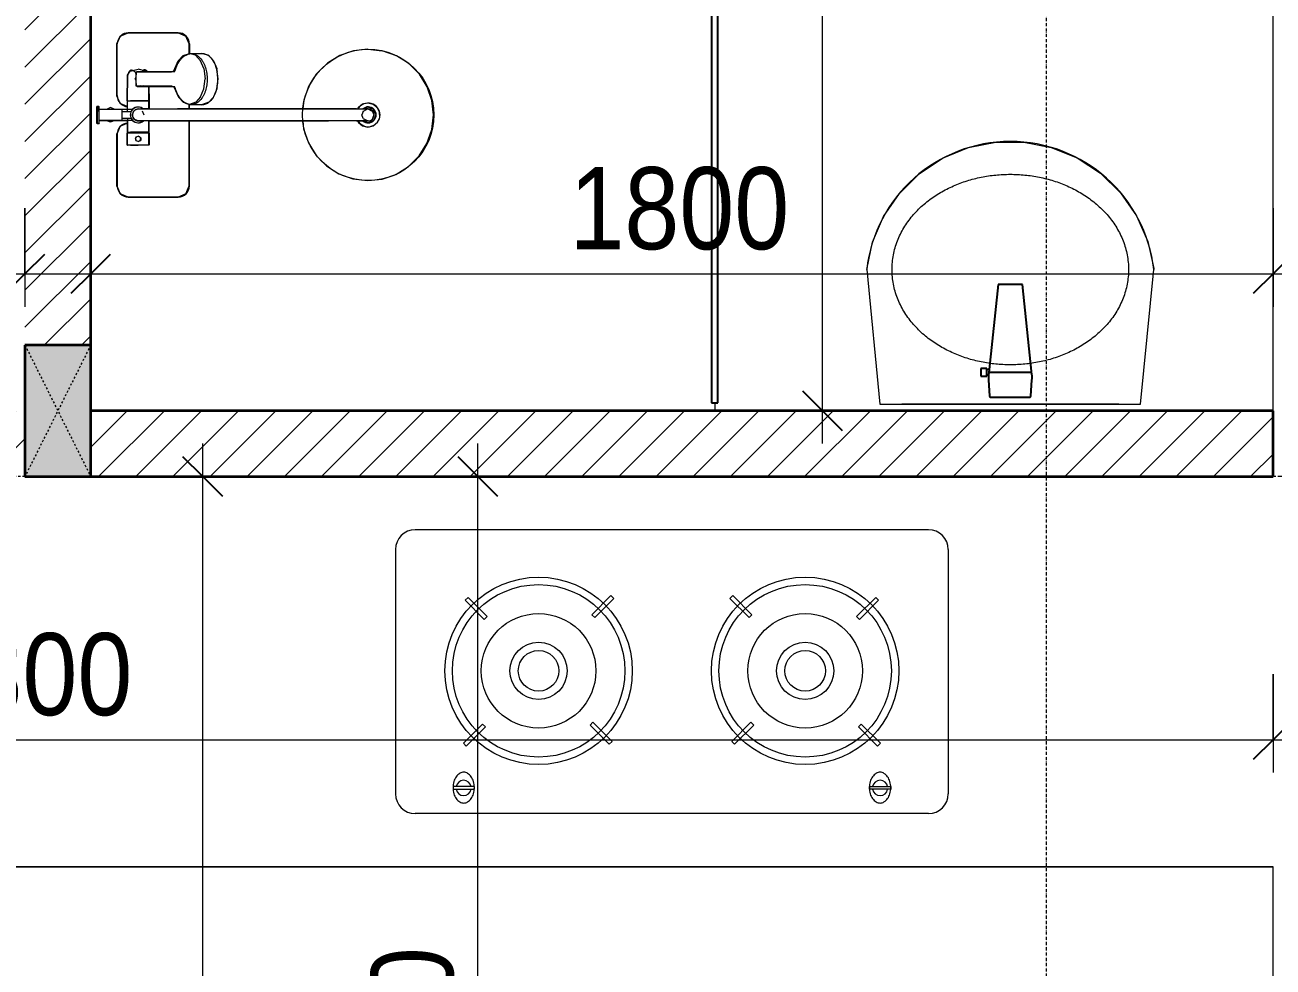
# Model space of a CAD drawing. Header units: millimetres. Extents: x 32270 to 221883, y 3811 to 78637.
# Drawn here: x 39953 to 41853, y 47690 to 49124 of the extents above; entities that cross this region are included whole.
import ezdxf

# ---------------------------------------------------------------- set-up
doc = ezdxf.new("R2010")
doc.units = ezdxf.units.MM
for name, pattern in [('Dash', [6, 3, -3]), ('Dash Dot 3_16_', [7.9375, 4.7625, -1.5875, 0, -1.5875]), ('Grid Line', [22.225, 12.7, -3.175, 3.175, -3.175])]:
    doc.linetypes.add(name, pattern=pattern)
for name, color, linetype, lineweight in [('0-1', 7, 'Continuous', 5), ('A-ANNO-DIMS', 211, 'Continuous', 9), ('A-ANNO-DIMS-50', 211, 'Continuous', 9), ('A-FLOR-2', 250, 'Continuous', 18), ('A-GLAZ-CURT-1', 253, 'Continuous', 18), ('A-GLAZ-CURT-2', 10, 'Continuous', 25), ('A-WALL-2', 7, 'Continuous', 35), ('A-WALL-PATT-1', 9, 'Continuous', 18), ('G-ANNO-SYMB-1', 111, 'Dash Dot 3_16_', 18), ('I-FURN', 30, 'Continuous', 18), ('I-FURN-1', 253, 'Continuous', 18), ('P-SANR-FIXT', 6, 'Continuous', 18), ('P-SANR-FIXT-1', 253, 'Continuous', 18), ('P-SANR-FIXT-2', 221, 'Continuous', 25), ('S-COLS', 52, 'Continuous', 18), ('S-COLS-5', 7, 'Continuous', 35), ('S-COLS-6', 253, 'Continuous', 18), ('S-COLS-HDLN-1', 250, 'Dash', 18), ('S-GRID-1', 1, 'Grid Line', 9)]:
    doc.layers.add(name, color=color, linetype=linetype, lineweight=lineweight)
doc.styles.add('UTM Avo', font='', dxfattribs={"width": 0.9, "height": 125})
doc.styles.get('UTM Avo').set_extended_font_data('UTM Avo')
doc.dimstyles.new('1_Dim_chi_tiet_2_5', dxfattribs={"dimscale": 304.8, "dimtxt": 124.912619, "dimasz": 0.19685, "dimexe": 0.164042, "dimexo": 0.0625, "dimgap": 0.016404, "dimtad": 1, "dimdec": 0, "dimrnd": 5, "dimzin": 0, "dimdsep": 46, "dimtxsty": 'UTM Avo', "dimblk1": 'OBLIQUE', "dimblk2": 'OBLIQUE', "dimsah": 1, "dimcen": 0.09, "dimdle": 0.164042, "dimazin": 0, "dimtfac": 1, "dimtdec": 4, "dimtix": 1, "dimtmove": 0, "dimatfit": 3, "dimfxl": 0.328084, "dimfxlon": 1, "dimtvp": 1, "dimtolj": 1, "dimtzin": 0, "dimarcsym": 2})
pattern_1 = [(45, (0, 0), (-28.284271, 28.284271), [])]

# ---------------------------------------------------------------- blocks, each defined once
blk = doc.blocks.new('bonruatreo - Chậu rửa-348246-TKCS_CĂN HỘ LOẠI 3A - MẶT BẰNG')
at = {"layer": 'P-SANR-FIXT-1'}
for p, q in [((-218.6, 205), (-198.4, 0)), ((198.4, 0), (218.6, 205)), ((-198.4, 0), (198.4, 0)), ((165, 0), (-165, 0))]:
    blk.add_line(p, q, dxfattribs=at)
at = {"layer": 'P-SANR-FIXT-1', "flags": 128}
blk.add_lwpolyline([(-218.6, 205), (-209.7, 246.6), (-192.9, 285.8), (-168.9, 321), (-138.6, 350.9), (-103.1, 374.4), (-63.7, 390.6), (-22, 398.9), (20.6, 399), (62.4, 391), (101.9, 375), (137.5, 351.7), (168, 322), (192.2, 287), (209.2, 247.9), (218.4, 206.4), (218.6, 205)], dxfattribs=at)
at = {"layer": 'P-SANR-FIXT-1'}
blk.add_arc((0, 180), 220, 6.525, 173.475, dxfattribs=at)
for points in [[(-180, 205), (-180, 212.4), (-178.6, 227.3), (-172.4, 248.8), (-162.5, 268.9), (-149.4, 287), (-133.8, 303), (-116.1, 316.6), (-96.9, 327.9), (-76.5, 336.8), (-55.2, 343.5), (-33.3, 347.9), (-11.2, 350.1), (11.1, 350.1), (33.3, 347.9), (55.2, 343.5), (76.5, 336.8), (96.9, 327.9), (116.1, 316.6), (133.8, 302.9), (149.5, 287), (162.5, 268.8), (172.4, 248.8), (178.6, 227.3), (180, 212.4), (180, 205)], [(180, 205), (180, 197.6), (178.6, 182.7), (172.4, 161.2), (162.5, 141.2), (149.5, 123), (133.8, 107.1), (116.1, 93.4), (96.9, 82.1), (76.5, 73.2), (55.2, 66.5), (33.3, 62.1), (11.1, 59.9), (-11.2, 59.9), (-33.3, 62.1), (-55.2, 66.5), (-76.5, 73.2), (-96.9, 82.1), (-116.1, 93.4), (-133.8, 107), (-149.4, 123), (-162.5, 141.1), (-172.4, 161.2), (-178.6, 182.7), (-180, 197.6), (-180, 205)]]:
    blk.add_open_spline(points, degree=3, dxfattribs=at)
at = {"layer": 'P-SANR-FIXT-2'}
for p, q in [((-18.5, 182.5), (-32.2, 52.9)), ((18.5, 182.5), (-18.5, 182.5)), ((33, 45.4), (18.5, 182.5)), ((-35.6, 54.2), (-44.7, 54.2)), ((-44.7, 54.2), (-44.7, 42.8)), ((-44.7, 42.8), (-35.6, 42.8)), ((-35.6, 52.9), (-35.6, 54.2)), ((-32.2, 52.9), (-35.6, 52.9)), ((-35.6, 44.2), (-35.6, 52.9)), ((-35.6, 42.8), (-35.6, 44.2)), ((-35.6, 44.2), (-33.1, 44.2)), ((-32.2, 52.9), (-33.1, 44.2)), ((32.7, 48.5), (-32.7, 48.5)), ((-33, 37.3), (-31.4, 12.2)), ((31.4, 12.2), (33, 37.3)), ((-30.2, 11), (30.2, 11))]:
    blk.add_line(p, q, dxfattribs=at)
for centre, radius, start, end in [((5.5, 41.4), 38.7, 175.8543, 186.034), ((-5.5, 41.4), 38.7, 353.966, 6.034), ((-30.1, 12.3), 1.3, 183.5997, 268.7722), ((30.1, 12.3), 1.3, 271.2278, 356.4003)]:
    blk.add_arc(centre, radius, start, end, dxfattribs=at)
blk = doc.blocks.new('93925000_0001 - 93925000_top_dwg_93925000_T-348115-TKCS_CĂN HỘ LOẠI 3A - MẶT BẰNG')
at = {"layer": 'P-SANR-FIXT'}
for p, q in [((-29.3, -30.4), (-108, -30.4)), ((29.3, -30.4), (108, -30.4)), ((-125, -47.4), (-125, -123.4)), ((-46.3, -78.4), (-46.3, -46.7)), ((-27.2, -47.1), (-26.1, -47.1)), ((21.5, -45.9), (60.6, -46.7)), ((125, -47.4), (125, -123.4)), ((-9, -412.5), (-9, -62.5)), ((9, -62.5), (9, -412.5)), ((43, -64.7), (43, -117.7)), ((65.8, -117.7), (65.8, -64.7)), ((-27.2, -77.9), (-26.1, -77.9)), ((43, -78.7), (21.5, -79.2)), ((42.7, -117.9), (42.7, -117.9)), ((43.2, -117.6), (43.2, -117.5)), ((65.6, -117.5), (65.6, -117.6)), ((66.1, -117.9), (66.1, -117.9)), ((-108, -140.4), (-9, -140.4)), ((9, -140.4), (16.1, -140.4)), ((15.4, -159.1), (15.8, -143.3)), ((108, -140.4), (92.7, -140.4)), ((93, -143.3), (93.4, -159.1))]:
    blk.add_line(p, q, dxfattribs=at)
at = {"layer": 'P-SANR-FIXT', "flags": 128}
for points in [[(-45.8, -46.1), (-27.2, -46.1), (-27.2, -78.9), (-45.8, -78.9)], [(-26.1, -46), (-26.1, -78.9), (-9, -79)], [(21.5, -47.4), (21.5, -79.1), (9, -79)]]:
    blk.add_lwpolyline(points, dxfattribs=at)
at = {"layer": 'P-SANR-FIXT'}
for centre, radius in [((-36.5, -62.5), 3.95), ((0, -412.5), 100)]:
    blk.add_circle(centre, radius, dxfattribs=at)
for centre, radius, start, end in [((-108, -47.4), 17, 90, 180), ((-29.3, -47.4), 17, 4.7626, 90), ((29.3, -47.4), 17, 90, 175.2374), ((108, -47.4), 17, 360, 90), ((-45.8, -46.6), 0.5, 90, 180), ((0, -62.5), 12, 318.5904, 221.4096), ((0, -62.5), 9, 90, 180.0008), ((0, -62.5), 9, 360, 90), ((59.7, -57.1), 10.5, 38.6491, 85.492), ((45.7, -61.8), 2.59, 155.1929, 175.7071), ((45.9, -61.8), 2.75, 130.8294, 155.1929), ((46.1, -62.1), 3.08, 110.5459, 130.8294), ((54.4, -334.8), 275.9, 88.2683, 91.7343), ((-11.1, -67.1), 76.9, 1.7693, 4.1075), ((65.2, -72.4), 3.46, 323.2522, 79.3541), ((-45.8, -78.4), 0.5, 180, 270), ((-108, -123.4), 17, 180, 270), ((39.3, -146.1), 24, 145.4892, 151.4815), ((41.5, -147.6), 26.8, 139.9517, 145.4927), ((43.6, -149.4), 29.5, 134.7867, 139.9744), ((46.2, -152), 33.2, 130.0223, 134.7808), ((47.7, -153.8), 35.5, 125.4414, 130.0144), ((49.9, -156.8), 39.2, 121.1773, 125.4365), ((50.6, -157.9), 40.5, 119.697, 121.1761), ((51, -158.7), 41.5, 117.0276, 119.7085), ((52.2, -161.1), 44.1, 113.3199, 117.0258), ((51.7, -159.9), 42.8, 109.7779, 113.2977), ((52.5, -162.2), 45.2, 106.1472, 109.7766), ((53.2, -164.5), 47.7, 103.9355, 106.1665), ((39.1, -108.2), 10.4, 284.3956, 285.5116), ((40.8, -114.2), 4.19, 285.5116, 289.9665), ((40.2, -112.5), 6, 289.9665, 292.7061), ((41.4, -115.3), 2.96, 292.7061, 296.5405), ((41.3, -115.1), 3.16, 296.9591, 300.8286), ((41.8, -115.8), 2.26, 300.8286, 305.287), ((42.1, -116.4), 1.64, 305.287, 309.9326), ((42.6, -116.9), 0.906, 309.9326, 315.24), ((66.5, -116.6), 1.39, 229.6335, 235.1234), ((66.3, -116.8), 1.08, 225.1702, 229.6335), ((67.3, -115.4), 2.79, 235.1234, 238.7439), ((67.2, -115.6), 2.6, 238.7439, 243.4573), ((67.8, -114.4), 3.89, 243.9189, 246.8313), ((68.1, -113.8), 4.52, 246.843, 250.4792), ((68.3, -113.2), 5.24, 250.478, 254.0406), ((68.5, -112.7), 5.75, 254.0357, 256.0561), ((55.4, -165.2), 48.4, 73.8659, 76.0481), ((56.2, -162.4), 45.5, 70.241, 73.86), ((57.4, -159.2), 42.1, 66.6693, 70.2637), ((56.5, -161.3), 44.3, 62.9815, 66.6728), ((58, -158.4), 41.1, 60.2783, 62.9855), ((57.7, -158.9), 41.7, 58.8444, 60.2824), ((59.2, -156.4), 38.7, 54.5377, 58.8482), ((60.9, -154), 35.8, 50.0034, 54.5405), ((62.8, -151.7), 32.8, 45.1921, 50.0042), ((65, -149.6), 29.8, 40.0487, 45.1896), ((87.6, -128.4), 1.5, 180, 187.5386), ((87.6, -128.4), 1.5, 258.6057, 270), ((67.2, -147.7), 26.8, 34.5125, 40.0422), ((69.4, -146.2), 24.2, 28.5363, 34.4919), ((108, -123.4), 17, 270, 360), ((32.6, -143.6), 16.9, 172.414, 179.1297), ((33.7, -143.7), 17.9, 164.9525, 172.4168), ((35.2, -144.2), 19.5, 157.9614, 164.9563), ((37.1, -144.9), 21.6, 151.4775, 157.9654), ((73.8, -143.9), 19.2, 21.6374, 28.9183), ((71.2, -145), 22.1, 15.4436, 21.6374), ((76.8, -143.4), 16.2, 7.1859, 15.4436), ((73.9, -143.8), 19.1, 1.2699, 7.1859), ((32.7, -159), 17.3, 181.3198, 222.2619), ((76, -159), 17.4, 317.3098, 358.6393), ((54.2, -123), 60.6, 259.1395, 270.1494), ((54.2, -119.5), 64.1, 270.1494, 280.3637), ((0, -412.5), 18, 120.2491, 59.7509), ((0, -412.5), 12.2, 137.7946, 42.2054), ((0, -412.5), 9, 180, 0)]:
    blk.add_arc(centre, radius, start, end, dxfattribs=at)
for points, degree in [([(-12.9, 0), (-12.9, -1.5), (-12.9, -3)], 2), ([(12.9, 0), (0, 0), (-12.8, 0)], 2), ([(12.8, 0), (12.9, 0), (12.9, 0)], 2), ([(12.9, 0), (12.9, -1.5), (12.9, -3)], 2), ([(-12.9, -3), (0, -3), (12.8, -3)], 2), ([(-12.8, -3), (-12.9, -3), (-12.9, -3)], 2), ([(-8.5, -3.8), (-8.5, -20.9), (-8.5, -38)], 2), ([(8.5, -3.8), (8.5, -20.9), (8.5, -38)], 2), ([(-8.5, -38), (0, -38), (8.5, -38)], 2), ([(-5, -38), (-5, -44.8), (-5, -51.6)], 2), ([(5, -38), (5, -44.8), (5, -51.6)], 2), ([(-5, -46), (-15.5, -46), (-26.1, -46)], 2), ([(5, -46), (13.3, -46), (21.5, -46)], 2), ([(43.2, -61.6), (43.1, -62.2), (43.3, -62.8), (43, -63.5), (43, -64.1), (43, -64.7)], 5), ([(46.1, -59), (45.8, -59), (45.6, -59), (45.4, -59.1), (45.2, -59.1), (45, -59.2)], 5), ([(65.6, -61.6), (65.6, -60.8), (65.5, -60), (64.3, -59), (63.5, -59), (62.7, -59)], 5), ([(42.8, -182.5), (33, -180.6), (24.7, -176.4), (19.9, -170.7)], 3), ([(88.8, -170.8), (83.9, -176.5), (75.6, -180.7), (65.8, -182.5)], 3)]:
    blk.add_open_spline(points, degree=degree, dxfattribs=at)
for points, weights in [([(-9.3, -3), (-8.5, -3), (-8.5, -3.8)], [1, 0.707106775639, 1]), ([(9.3, -3), (8.5, -3), (8.5, -3.8)], [1, 0.707106765177, 1]), ([(21.5, -45.9), (21.5, -45.7), (21.5, -47.4)], [0.874147445041, 0.908470869121, 1]), ([(67.9, -74.4), (66.9, -75.7), (65.8, -76.4)], [1, 0.991614392871, 1]), ([(54.4, -167.3), (15.8, -167.3), (15.8, -143.6)], [1, 0.707106781187, 1]), ([(93, -143.6), (93, -167.3), (54.4, -167.3)], [1, 0.707106781187, 1])]:
    blk.add_rational_spline(points, weights, degree=2, dxfattribs=at)
blk.add_open_spline([(68, -50.6), (68.4, -51.1), (68.6, -51.7), (68.7, -53.5), (68.2, -54.7), (66.1, -57), (64.6, -58.1), (62.7, -59)], degree=3, knots=[0.3623591, 0.3623591, 0.3623591, 0.3623591, 0.4991435, 0.4991435, 0.7494159, 0.7494159, 0.9564651, 0.9564651, 0.9564651, 0.9564651], dxfattribs=at)
blk = doc.blocks.new('93925000_0001 - 93925000_top_dwg-348114-TKCS_CĂN HỘ LOẠI 3A - MẶT BẰNG')
blk.add_blockref('93925000_0001 - 93925000_top_dwg_93925000_T-348115-TKCS_CĂN HỘ LOẠI 3A - MẶT BẰNG', (0, 0))
blk = doc.blocks.new('93925000_0001 - 93925000_3D_low_dwg-348120-TKCS_CĂN HỘ LOẠI 3A - MẶT BẰNG')
at = {"layer": 'P-SANR-FIXT'}
for p, q in [((-13, 0.4), (-12.1, 0.4)), ((-13, -2.4), (-13, 0.4)), ((-12.1, 0.4), (-9.1, 0.4)), ((-9.1, 0.4), (-5, 0.4)), ((-5, 0.4), (0, 0.4)), ((0, 0.4), (5.1, 0.4)), ((5.1, 0.4), (9, 0.4)), ((9, 0.4), (12, 0.4)), ((12, 0.4), (13, 0.4)), ((13, -2.4), (13, 0.4)), ((-12.1, -2.4), (-13, -2.4)), ((-9.1, -2.4), (-12.1, -2.4)), ((-11.1, -20.1), (-8.9, -14.6)), ((-5, -2.4), (-9.1, -2.4)), ((-8.9, -45.6), (-8.9, -2.4)), ((-8.5, -53.6), (-8.5, -2.4)), ((0, -2.4), (-5, -2.4)), ((5.1, -2.4), (0, -2.4)), ((5.1, -2.4), (9, -2.4)), ((8.5, -2.4), (8.5, -53.6)), ((8.9, -2.4), (8.9, -45.6)), ((11.1, -20.1), (8.9, -15)), ((9, -2.4), (12, -2.4)), ((12, -2.4), (13, -2.4)), ((13, -2.4), (12, -2.4)), ((-125, -47), (-120, -35)), ((-120, -35), (-125, -47)), ((-120, -35), (-108, -30)), ((-108, -30), (-120, -35)), ((-108, -30), (-29.2, -30)), ((-29.2, -30), (-108, -30)), ((-29.2, -30), (-17.2, -35)), ((-17.2, -35), (-29.2, -30)), ((-17.2, -35), (-12.8, -45.6)), ((-12.8, -45.6), (-17.2, -35)), ((-8.9, -25.2), (-11.1, -20.1)), ((8.9, -25.6), (11.1, -20.1)), ((17.2, -35), (12.8, -45.6)), ((12.8, -45.6), (17.2, -35)), ((17.2, -35), (29.2, -30)), ((17.2, -35), (29.2, -30)), ((29.2, -30), (108, -30)), ((108, -30), (29.2, -30)), ((108, -30), (120, -35)), ((120, -35), (108, -30)), ((120, -35), (125, -47)), ((125, -47), (120, -35)), ((-125, -123), (-125, -47)), ((-125, -47), (-125, -123)), ((-46.3, -45.7), (-27.2, -45.6)), ((-46.3, -46.9), (-46.3, -45.7)), ((-46.3, -50.5), (-46.3, -46.9)), ((-46.3, -50.5), (-46.3, -56.1)), ((-46.3, -56.1), (-46.3, -62.1)), ((-27.2, -46.8), (-27.2, -45.6)), ((-27.2, -46.8), (-27.2, -50.4)), ((-27.2, -56), (-27.2, -50.4)), ((-27.2, -62.1), (-27.2, -56)), ((-26.1, -46.8), (-26.1, -45.6)), ((-8.5, -45.6), (-26.1, -45.6)), ((-26.1, -46.8), (-26.1, -50.4)), ((-26.1, -56), (-26.1, -50.4)), ((-26.1, -62.1), (-26.1, -56)), ((-8.5, -53.6), (-11.2, -57.7)), ((-8.5, -53.6), (-11.2, -57.7)), ((-5.4, -54.9), (-9, -62.1)), ((-4.4, -50.9), (-8.5, -53.6)), ((-4.4, -50.9), (-8.5, -53.6)), ((-6.3, -55.7), (-5.4, -54.9)), ((0, -53.1), (-5.4, -54.9)), ((-4.6, -51), (-4.4, -50.9)), ((0, -50.1), (-4.4, -50.9)), ((4.4, -50.9), (0, -50.1)), ((2.5, -54.1), (0, -53.1)), ((4.4, -50.9), (4.6, -51)), ((4.4, -50.9), (8.5, -53.6)), ((4.4, -50.9), (8.5, -53.6)), ((9, -62.1), (6.4, -55.7)), ((11.1, -57.5), (8.5, -53.6)), ((11.2, -57.7), (8.5, -53.6)), ((11.2, -57.7), (8.5, -53.6)), ((21.5, -45.6), (8.9, -45.6)), ((21.5, -45.6), (60.6, -46.1)), ((21.5, -46.8), (21.5, -45.6)), ((21.5, -46.8), (21.5, -50.4)), ((21.5, -56), (21.5, -50.4)), ((21.5, -62.1), (21.5, -56)), ((60.6, -46.1), (66.7, -50.3)), ((66.7, -50.3), (69.5, -62.1)), ((125, -47), (125, -123)), ((125, -123), (125, -47)), ((-46.3, -68.1), (-46.3, -62.1)), ((-46.3, -73.7), (-46.3, -68.1)), ((-46.3, -77.3), (-46.3, -73.7)), ((-40.5, -62.1), (-39.4, -59.4)), ((-40.5, -62.1), (-39.3, -64.9)), ((-36.6, -58.1), (-39.4, -59.4)), ((-36.5, -66.1), (-39.3, -64.9)), ((-36.6, -58.1), (-33.6, -59.3)), ((-33.6, -64.8), (-36.5, -66.1)), ((-33.6, -59.3), (-32.5, -62.1)), ((-33.6, -64.8), (-32.5, -62.1)), ((-27.2, -68.2), (-27.2, -62.1)), ((-27.2, -73.8), (-27.2, -68.2)), ((-27.2, -77.4), (-27.2, -73.8)), ((-26.1, -68.2), (-26.1, -62.1)), ((-26.1, -73.8), (-26.1, -68.2)), ((-26.1, -77.4), (-26.1, -73.8)), ((-11.1, -57.5), (-12, -62.1)), ((-11.2, -57.7), (-12, -62.1)), ((-12, -62.1), (-11.2, -66.5)), ((-12, -62.1), (-11.2, -66.5)), ((-11.1, -57.5), (-11.2, -57.7)), ((-11.1, -66.7), (-11.2, -66.5)), ((-11.2, -66.5), (-9, -69.8)), ((-11.1, -66.7), (-9, -69.9)), ((-9, -62.1), (-8.3, -63.4)), ((-9, -62.1), (-9, -66.3)), ((-9, -79.5), (-9, -66.3)), ((6.4, -68.5), (0, -71.1)), ((9, -62.1), (8.9, -61.7)), ((9, -62.1), (9, -66.5)), ((9, -79.6), (9, -66.5)), ((9, -69.8), (11.2, -66.5)), ((9, -69.8), (11.2, -66.5)), ((9, -69.8), (11.1, -66.7)), ((11.1, -57.5), (11.2, -57.7)), ((11.1, -66.7), (12, -62.1)), ((11.1, -66.7), (11.2, -66.5)), ((12, -62.1), (11.2, -57.7)), ((12, -62.1), (11.2, -57.7)), ((11.2, -66.5), (12, -62.1)), ((21.5, -68.2), (21.5, -62.1)), ((21.5, -73.8), (21.5, -68.2)), ((21.5, -77.4), (21.5, -73.8)), ((43.3, -68.3), (43.7, -64)), ((43.3, -68.3), (44.3, -66.3)), ((44.3, -70.3), (43.3, -68.3)), ((44.3, -58.6), (44.2, -112.9)), ((65.4, -58.6), (44.3, -58.6)), ((52.7, -58.6), (54.8, -57.9)), ((54.8, -57.9), (56.9, -58.6)), ((65.4, -58.6), (65.4, -112.9)), ((66.3, -68.3), (65.4, -66.3)), ((65.4, -70.2), (66.3, -68.3)), ((65.4, -74.7), (66.7, -73.9)), ((66.3, -68.3), (65.8, -62.4)), ((66.7, -73.9), (69.5, -62.1)), ((-46.3, -78.5), (-46.3, -77.3)), ((-46.3, -78.5), (-27.2, -78.6)), ((-27.2, -78.6), (-27.2, -77.4)), ((-26.1, -78.6), (-26.1, -77.4)), ((-26.1, -78.6), (-9, -78.6)), ((-9, -79.5), (-9, -94.5)), ((-9, -94.5), (-9, -122.1)), ((9, -78.6), (21.5, -78.6)), ((9, -79.6), (9, -94.6)), ((9, -94.6), (9, -122.1)), ((21.5, -78.6), (21.5, -77.4)), ((21.5, -78.6), (44.3, -78.3)), ((44.2, -112.9), (42.7, -116.4)), ((65.4, -112.9), (67, -116.4)), ((-120, -135), (-125, -123)), ((-125, -123), (-120, -135)), ((-9, -122.1), (-9, -352.1)), ((9, -352.1), (9, -122.1)), ((16, -140.4), (19, -131.1)), ((27.2, -123.6), (19, -131.1)), ((42.7, -116.4), (27.2, -123.6)), ((67, -116.4), (82.2, -123.4)), ((82.2, -123.4), (90.4, -130.7)), ((90.4, -130.7), (93.7, -140.4)), ((125, -123), (120, -135)), ((120, -135), (125, -123)), ((-108, -140), (-120, -135)), ((-120, -135), (-108, -140)), ((-9, -140), (-108, -140)), ((-108, -140), (-9, -140)), ((16.1, -140), (9, -140)), ((9, -140), (16.1, -140)), ((16, -140.4), (16, -160.1)), ((19.3, -150.1), (16, -140.4)), ((27.5, -157.3), (19.3, -150.1)), ((90.7, -149.6), (82.5, -157.2)), ((90.7, -149.6), (93.7, -140.4)), ((108, -140), (93.6, -140)), ((93.6, -140), (108, -140)), ((93.7, -140.4), (93.7, -160.1)), ((108, -140), (120, -135)), ((108, -140), (120, -135)), ((16, -160.1), (18.8, -169)), ((19.3, -169.7), (16, -160.1)), ((25.5, -175.3), (19.3, -169.7)), ((27.5, -157.3), (39.8, -162.4)), ((39.8, -162.4), (54.8, -164.2)), ((70.6, -162.2), (54.8, -164.2)), ((70.6, -162.2), (82.5, -157.2)), ((90.7, -169.3), (82.5, -176.8)), ((90.6, -169.4), (88.2, -171.6)), ((93.7, -160.1), (90.7, -169.3)), ((27.2, -176.8), (25.5, -175.3)), ((39.8, -182), (27.5, -177)), ((39.6, -182), (54.8, -183.9)), ((39.8, -182), (54.8, -183.9)), ((54.8, -183.9), (69.9, -181.9)), ((54.8, -183.9), (69.3, -182.2)), ((69.9, -181.9), (69.3, -182.2)), ((69.9, -181.9), (70.6, -181.9)), ((82.5, -176.8), (70.6, -181.9)), ((82.2, -177), (79.6, -178.1)), ((-42.5, -321.4), (-61.8, -333.3)), ((-21.4, -314.2), (-42.5, -321.4)), ((-9, -312.8), (-21.4, -314.2)), ((22.5, -314.4), (9, -312.9)), ((43, -321.6), (22.5, -314.4)), ((61.9, -333.3), (43, -321.6)), ((-61.8, -333.3), (-77.7, -348.9)), ((78.8, -350.3), (61.9, -333.3)), ((-77.7, -348.9), (-89.8, -367.9)), ((-9, -374.4), (-9, -352.1)), ((9, -374.3), (9, -352.1)), ((90.5, -369.3), (78.8, -350.3)), ((-89.8, -367.9), (-97.3, -388.9)), ((-9, -394.7), (-9, -374.4)), ((9, -394.5), (9, -374.3)), ((97.6, -390.1), (90.5, -369.3)), ((-97.3, -388.9), (-100, -411.9)), ((-11.8, -397.7), (-16.7, -404)), ((-9, -396.3), (-11.8, -397.7)), ((-9, -394.7), (-9, -407.6)), ((9, -394.5), (9, -407.4)), ((11.7, -397.6), (9, -396.3)), ((11.7, -397.6), (16.7, -403.7)), ((11.7, -397.6), (16.7, -403.7)), ((100, -411.9), (97.6, -390.1)), ((-100, -411.9), (-97.6, -433.8)), ((-16.7, -404), (-18.5, -411.9)), ((-18.5, -411.9), (-18.5, -411.9)), ((-18.5, -411.9), (-16.5, -420.1)), ((-12, -411.9), (-9, -404.4)), ((-8.3, -420.6), (-12, -411.9)), ((-5.4, -404.7), (-9, -411.9)), ((-9, -407.6), (-9, -411.9)), ((-9, -411.9), (-9, -411.9)), ((-5.4, -404.7), (-6.3, -405.5)), ((-5.4, -404.7), (0, -402.9)), ((5.4, -404.7), (0, -402.9)), ((9, -411.9), (5.4, -404.7)), ((5.4, -404.7), (6.2, -405.3)), ((5.4, -419.1), (9, -411.6)), ((5.4, -419.1), (9, -411.9)), ((8.7, -420.2), (12, -411.9)), ((12, -411.9), (9, -404.9)), ((9, -411.9), (9, -407.4)), ((9, -411.6), (9, -411.9)), ((18.5, -411.9), (16.5, -420.1)), ((16.7, -403.7), (18.5, -411.9)), ((16.7, -403.7), (18.5, -411.9)), ((18.5, -411.9), (18.5, -411.9)), ((100, -411.9), (97.5, -433.9)), ((-97.6, -433.8), (-90.5, -454.4)), ((-16.5, -420.1), (-11.3, -426.5)), ((-11.3, -426.5), (-3.9, -430)), ((0, -423.9), (-8.3, -420.6)), ((-5.4, -419.1), (-6.2, -418.4)), ((0, -420.9), (-5.4, -419.1)), ((0, -420.9), (-5.4, -419.1)), ((-3.9, -430), (4.1, -429.9)), ((5.4, -419.1), (0, -420.9)), ((5.4, -419.1), (0, -420.9)), ((8.7, -420.2), (0, -423.9)), ((4.1, -429.9), (11.7, -426.2)), ((6.2, -418.4), (5.4, -419.1)), ((16.5, -420.1), (11.7, -426.2)), ((89.8, -455.8), (97.5, -433.9)), ((-90.5, -454.4), (-78.4, -473.9)), ((78, -474.5), (89.8, -455.8)), ((-78.4, -473.9), (-62.2, -490.2)), ((61.9, -490.4), (78, -474.5)), ((-62.2, -490.2), (-43.5, -501.9)), ((42.9, -502.2), (61.9, -490.4)), ((-43.5, -501.9), (-22.2, -509.4)), ((-22.2, -509.4), (-0.1, -511.9)), ((-0.1, -511.9), (22.1, -509.4)), ((22.1, -509.4), (42.9, -502.2))]:
    blk.add_line(p, q, dxfattribs=at)
blk = doc.blocks.new('93925000_0001 - FMM 93925000-348244-TKCS_CĂN HỘ LOẠI 3A - MẶT BẰNG')
for name in ['93925000_0001 - 93925000_3D_low_dwg-348120-TKCS_CĂN HỘ LOẠI 3A - MẶT BẰNG', '93925000_0001 - 93925000_top_dwg-348114-TKCS_CĂN HỘ LOẠI 3A - MẶT BẰNG']:
    blk.add_blockref(name, (0, 0))
blk = doc.blocks.new('G1_SOF - BO TRU - 100x200-745959-TKCS_CĂN HỘ LOẠI 3A - MẶT BẰNG')
at = {"layer": 'S-COLS'}
blk.add_hatch(color=256, dxfattribs=at).paths.add_polyline_path([(50, -100), (50, 100), (-50, 100), (-50, -100)])
at = {"layer": 'S-COLS-5'}
for p, q in [((50, 100), (-50, 100)), ((-50, 100), (-50, -100)), ((50, -100), (50, 100)), ((-50, -100), (50, -100))]:
    blk.add_line(p, q, dxfattribs=at)
at = {"layer": 'S-COLS-HDLN-1'}
for p, q in [((50, 100), (-50, -100)), ((-50, 100), (50, -100))]:
    blk.add_line(p, q, dxfattribs=at)
blk = doc.blocks.new('System Panel - Glazed-901218-TKCS_CĂN HỘ LOẠI 3A - MẶT BẰNG')
at = {"layer": 'A-GLAZ-CURT-2'}
for p, q in [((295.3, 5), (-295.3, 5)), ((-295.3, 5), (-295.3, -5)), ((295.3, -5), (295.3, 5)), ((-295.3, -5), (295.3, -5))]:
    blk.add_line(p, q, dxfattribs=at)
blk = doc.blocks.new('HE BEP A1 - HE BEP A 2-885810-TKCS_CĂN HỘ LOẠI 3A - MẶT BẰNG')
at = {"layer": 'I-FURN'}
for p, q in [((3175.6, 513.2), (2394, 513.2)), ((2364, 483.2), (2364, 111.2)), ((3205.6, 483.2), (3205.6, 111.2)), ((2474.5, 410.3), (2470.1, 405.9)), ((2470.1, 405.9), (2499.2, 376.7)), ((2503.6, 381.1), (2474.5, 410.3)), ((2692.1, 413), (2663, 383.9)), ((2667.3, 379.5), (2696.5, 408.6)), ((2696.5, 408.6), (2692.1, 413)), ((2873.2, 408.6), (2877.5, 413)), ((2902.3, 379.5), (2873.2, 408.6)), ((2877.5, 413), (2906.7, 383.9)), ((3066, 381.1), (3095.1, 410.3)), ((3099.5, 405.9), (3070.4, 376.7)), ((3095.1, 410.3), (3099.5, 405.9)), ((2499.2, 376.7), (2503.6, 381.1)), ((2663, 383.9), (2667.3, 379.5)), ((2906.7, 383.9), (2902.3, 379.5)), ((3070.4, 376.7), (3066, 381.1)), ((2467.4, 188.3), (2496.5, 217.4)), ((2500.9, 213), (2471.8, 183.9)), ((2496.5, 217.4), (2500.9, 213)), ((2660.2, 215.8), (2664.6, 220.2)), ((2689.3, 186.7), (2660.2, 215.8)), ((2664.6, 220.2), (2693.7, 191.1)), ((2905, 220.2), (2875.9, 191.1)), ((2880.3, 186.7), (2909.4, 215.8)), ((2909.4, 215.8), (2905, 220.2)), ((3073.1, 217.4), (3068.7, 213)), ((3068.7, 213), (3097.9, 183.9)), ((3102.3, 188.3), (3073.1, 217.4)), ((2693.7, 191.1), (2689.3, 186.7)), ((2875.9, 191.1), (2880.3, 186.7)), ((2471.8, 183.9), (2467.4, 188.3)), ((3097.9, 183.9), (3102.3, 188.3)), ((2451.6, 122.3), (2451.6, 118.3)), ((2484.1, 122.3), (2451.6, 122.3)), ((2451.6, 118.3), (2484.1, 118.3)), ((2484.1, 118.3), (2484.1, 122.3)), ((3085.5, 118.3), (3085.5, 122.3)), ((3085.5, 122.3), (3118, 122.3)), ((3118, 118.3), (3085.5, 118.3)), ((3118, 122.3), (3118, 118.3)), ((3175.6, 81.2), (2394, 81.2)), ((3700, 0), (662.4, 0))]:
    blk.add_line(p, q, dxfattribs=at)
for centre, radius in [((2581.9, 298.5), 142.6), ((2987.7, 298.5), 142.6), ((2581.9, 298.5), 131.3), ((2987.7, 298.5), 131.3), ((2581.9, 298.5), 87.2), ((2987.7, 298.5), 87.2), ((2581.9, 298.5), 43.6), ((2987.7, 298.5), 43.6), ((2581.9, 298.5), 30.9), ((2987.7, 298.5), 30.9)]:
    blk.add_circle(centre, radius, dxfattribs=at)
for centre, radius, start, end in [((2394, 483.2), 30, 90, 180), ((3175.6, 483.2), 30, 360, 90), ((2476.6, 123.1), 24.7, 145.204, 163.9419), ((2471.3, 126.9), 18.1, 120.7976, 145.204), ((2467.9, 132.6), 11.5, 90, 120.7976), ((2467.9, 132.6), 11.5, 59.2024, 90), ((2464.5, 126.9), 18.1, 34.796, 59.2024), ((2459.1, 123.1), 24.7, 16.0581, 34.796), ((3110.5, 123.1), 24.7, 145.204, 163.9419), ((3105.2, 126.9), 18.1, 120.7976, 145.204), ((3101.8, 132.6), 11.5, 90, 120.7976), ((3101.8, 132.6), 11.5, 59.2024, 90), ((3098.4, 126.9), 18.1, 34.796, 59.2024), ((3093, 123.1), 24.7, 16.0581, 34.796), ((2485.1, 120.7), 33.5, 163.9419, 180), ((2485.1, 120.7), 33.5, 180, 196.0581), ((2467.8, 120.3), 11.6, 9.9102, 170.0898), ((2467.8, 120.3), 11.6, 189.7177, 350.2823), ((2450.6, 120.7), 33.5, 0, 16.0581), ((2450.6, 120.7), 33.5, 343.9419, 0), ((3119, 120.7), 33.5, 163.9419, 180), ((3119, 120.7), 33.5, 180, 196.0581), ((3101.8, 120.3), 11.6, 9.9102, 170.0898), ((3101.8, 120.3), 11.6, 189.7177, 350.2823), ((3084.5, 120.7), 33.5, 0, 16.0581), ((3084.5, 120.7), 33.5, 343.9419, 0), ((2394, 111.2), 30, 180, 270), ((2476.6, 118.2), 24.7, 196.0581, 214.796), ((2471.3, 114.5), 18.1, 214.796, 239.2024), ((2467.9, 108.8), 11.5, 239.2024, 270), ((2467.9, 108.8), 11.5, 270, 300.7976), ((2464.5, 114.5), 18.1, 300.7976, 325.204), ((2459.1, 118.2), 24.7, 325.204, 343.9419), ((3110.5, 118.2), 24.7, 196.0581, 214.796), ((3105.2, 114.5), 18.1, 214.796, 239.2024), ((3101.8, 108.8), 11.5, 239.2024, 270), ((3101.8, 108.8), 11.5, 270, 300.7976), ((3098.4, 114.5), 18.1, 300.7976, 325.204), ((3093, 118.2), 24.7, 325.204, 343.9419), ((3175.6, 111.2), 30, 270, 0)]:
    blk.add_arc(centre, radius, start, end, dxfattribs=at)
at = {"layer": 'I-FURN-1'}
blk.add_line((0, 0), (3700, 0), dxfattribs=at)
blk = doc.blocks.new('NCV_TKTC_TANG 2_rvt-1-TKCS_CĂN HỘ LOẠI 3A - MẶT BẰNG')
at = {"layer": 'A-WALL-PATT-1'}
h = blk.add_hatch(dxfattribs=at)
h.set_pattern_fill('FP_1', color=256, style=0, pattern_type=2)
h.set_pattern_definition(pattern_1)
h.paths.add_polyline_path([(39952.6, 48636.9), (40052.6, 48636.9), (40052.6, 50436.9), (39952.6, 50436.9), (39952.6, 48807.8)])
h = blk.add_hatch(dxfattribs=at)
h.set_pattern_fill('FP_1', color=256, style=0, pattern_type=2)
h.set_pattern_definition(pattern_1)
h.paths.add_polyline_path([(41852.6, 48436.9), (41852.6, 48536.9), (40052.6, 48536.9), (40052.6, 48436.9), (41731, 48436.9)])
h.paths.add_polyline_path([(39952.6, 48436.9), (39952.6, 48536.9), (38152.6, 48536.9), (38152.6, 48436.9), (39715.8, 48436.9)])
at = {"layer": 'A-FLOR-2'}
for p, q in [((41852.6, 48536.9), (41852.6, 50436.9)), ((41002.6, 48548.9), (41002.6, 48536.9)), ((41852.6, 45436.9), (41852.6, 47842.6))]:
    blk.add_line(p, q, dxfattribs=at)
at = {"layer": 'A-WALL-2'}
for p, q in [((40052.6, 48636.9), (40052.6, 50436.9)), ((41852.6, 48536.9), (40052.6, 48536.9)), ((41852.6, 48436.9), (41852.6, 48536.9)), ((40052.6, 48436.9), (41852.6, 48436.9))]:
    blk.add_line(p, q, dxfattribs=at)
at = {"layer": 'A-GLAZ-CURT-1', "rotation": 90.00000000000081}
blk.add_blockref('System Panel - Glazed-901218-TKCS_CĂN HỘ LOẠI 3A - MẶT BẰNG', (41002.6, 48844.3), dxfattribs=at)
at = {"layer": 'I-FURN-1'}
blk.add_blockref('HE BEP A1 - HE BEP A 2-885810-TKCS_CĂN HỘ LOẠI 3A - MẶT BẰNG', (38152.6, 47842.6), dxfattribs=at)
at = {"layer": 'P-SANR-FIXT-1', "rotation": 89.9999999999994}
blk.add_blockref('93925000_0001 - FMM 93925000-348244-TKCS_CĂN HỘ LOẠI 3A - MẶT BẰNG', (40062.6, 48987.3), dxfattribs=at)
at = {"layer": 'P-SANR-FIXT-1'}
blk.add_blockref('bonruatreo - Chậu rửa-348246-TKCS_CĂN HỘ LOẠI 3A - MẶT BẰNG', (41452.6, 48546.9), dxfattribs=at)
at = {"layer": 'S-COLS-6'}
blk.add_blockref('G1_SOF - BO TRU - 100x200-745959-TKCS_CĂN HỘ LOẠI 3A - MẶT BẰNG', (40002.6, 48536.9), dxfattribs=at)
blk = doc.blocks.new('DIMBLOCK34-TKCS_CĂN HỘ LOẠI 3A - MẶT BẰNG')
at = {"layer": 'A-ANNO-DIMS-50'}
for p, q in [((41166.8, 48486.9), (41166.8, 50486.9)), ((41066.8, 50436.9), (41216.8, 50436.9)), ((41166.8, 50436.9), (41066.8, 50436.9)), ((41066.8, 48536.9), (41216.8, 48536.9)), ((41166.8, 48536.9), (41066.8, 48536.9))]:
    blk.add_line(p, q, dxfattribs=at)
at = {"layer": 'A-ANNO-DIMS-50', "lineweight": 25}
for p, q in [((41166.8, 50436.9), (41136.8, 50466.9)), ((41166.8, 50436.9), (41196.8, 50406.9)), ((41166.8, 48536.9), (41136.8, 48566.9)), ((41166.8, 48536.9), (41196.8, 48506.9))]:
    blk.add_line(p, q, dxfattribs=at)
at = {"layer": 'A-ANNO-DIMS-50', "color": 0, "insert": (41004.4, 49315.8), "char_height": 125, "width": 410.824, "attachment_point": 1, "rotation": 90, "line_spacing_factor": 1.110334, "style": 'UTM Avo'}
blk.add_mtext('1900', dxfattribs=at)
blk = doc.blocks.new('_Oblique')
at = {"color": 0, "linetype": 'ByBlock', "lineweight": -2}
blk.add_line((-0.5, -0.5), (0.5, 0.5), dxfattribs=at)
blk = doc.blocks.new('DIMBLOCK35-TKCS_CĂN HỘ LOẠI 3A - MẶT BẰNG')
at = {"layer": 'A-ANNO-DIMS-50'}
for p, q in [((38152.6, 48845.4), (38152.6, 48695.4)), ((38152.6, 48745.4), (38152.6, 48845.4)), ((39952.6, 48845.4), (39952.6, 48695.4)), ((39952.6, 48745.4), (39952.6, 48845.4)), ((38102.6, 48745.4), (40002.6, 48745.4))]:
    blk.add_line(p, q, dxfattribs=at)
at = {"layer": 'A-ANNO-DIMS-50', "lineweight": 25}
for p, q in [((38152.6, 48745.4), (38182.6, 48775.4)), ((39952.6, 48745.4), (39982.6, 48775.4)), ((38152.6, 48745.4), (38122.6, 48715.4)), ((39952.6, 48745.4), (39922.6, 48715.4))]:
    blk.add_line(p, q, dxfattribs=at)
at = {"layer": 'A-ANNO-DIMS-50', "color": 0, "insert": (38881.4, 48907.8), "char_height": 125, "width": 410.824, "attachment_point": 1, "line_spacing_factor": 1.110334, "style": 'UTM Avo'}
blk.add_mtext('1800', dxfattribs=at)
blk = doc.blocks.new('DIMBLOCK36-TKCS_CĂN HỘ LOẠI 3A - MẶT BẰNG')
at = {"layer": 'A-ANNO-DIMS-50'}
for p, q in [((40052.6, 48845.4), (40052.6, 48695.4)), ((40052.6, 48745.4), (40052.6, 48845.4)), ((41852.6, 48845.4), (41852.6, 48695.4)), ((41852.6, 48745.4), (41852.6, 48845.4)), ((40002.6, 48745.4), (41902.6, 48745.4))]:
    blk.add_line(p, q, dxfattribs=at)
at = {"layer": 'A-ANNO-DIMS-50', "lineweight": 25}
for p, q in [((40052.6, 48745.4), (40082.6, 48775.4)), ((41852.6, 48745.4), (41882.6, 48775.4)), ((40052.6, 48745.4), (40022.6, 48715.4)), ((41852.6, 48745.4), (41822.6, 48715.4))]:
    blk.add_line(p, q, dxfattribs=at)
at = {"layer": 'A-ANNO-DIMS-50', "color": 0, "insert": (40781.4, 48907.8), "char_height": 125, "width": 410.824, "attachment_point": 1, "line_spacing_factor": 1.110334, "style": 'UTM Avo'}
blk.add_mtext('1800', dxfattribs=at)
blk = doc.blocks.new('DIMBLOCK43-TKCS_CĂN HỘ LOẠI 3A - MẶT BẰNG')
at = {"layer": 'A-ANNO-DIMS-50'}
for p, q in [((38052.6, 48136.2), (38052.6, 47986.2)), ((38052.6, 48036.2), (38052.6, 48136.2)), ((41852.6, 48136.2), (41852.6, 47986.2)), ((41852.6, 48036.2), (41852.6, 48136.2)), ((38052.6, 48036.2), (41902.6, 48036.2))]:
    blk.add_line(p, q, dxfattribs=at)
at = {"layer": 'A-ANNO-DIMS-50', "lineweight": 25}
for p, q in [((38052.6, 48036.2), (38082.6, 48066.2)), ((41852.6, 48036.2), (41882.6, 48066.2)), ((38052.6, 48036.2), (38022.6, 48006.2)), ((41852.6, 48036.2), (41822.6, 48006.2))]:
    blk.add_line(p, q, dxfattribs=at)
at = {"layer": 'A-ANNO-DIMS-50', "color": 0, "insert": (39781.4, 48198.6), "char_height": 125, "width": 410.824, "attachment_point": 1, "line_spacing_factor": 1.110334, "style": 'UTM Avo'}
blk.add_mtext('3800', dxfattribs=at)
blk = doc.blocks.new('DIMBLOCK44-TKCS_CĂN HỘ LOẠI 3A - MẶT BẰNG')
at = {"layer": 'A-ANNO-DIMS-50'}
for p, q in [((40223.1, 45386.9), (40223.1, 48486.9)), ((40123.1, 48436.9), (40273.1, 48436.9)), ((40223.1, 48436.9), (40123.1, 48436.9)), ((40123.1, 45436.9), (40273.1, 45436.9)), ((40223.1, 45436.9), (40123.1, 45436.9))]:
    blk.add_line(p, q, dxfattribs=at)
at = {"layer": 'A-ANNO-DIMS-50', "lineweight": 25}
for p, q in [((40223.1, 48436.9), (40193.1, 48466.9)), ((40223.1, 48436.9), (40253.1, 48406.9)), ((40223.1, 45436.9), (40193.1, 45466.9)), ((40223.1, 45436.9), (40253.1, 45406.9))]:
    blk.add_line(p, q, dxfattribs=at)
at = {"layer": 'A-ANNO-DIMS-50', "color": 0, "insert": (40060.7, 46765.8), "char_height": 125, "width": 410.824, "attachment_point": 1, "rotation": 90, "line_spacing_factor": 1.110334, "style": 'UTM Avo'}
blk.add_mtext('3000', dxfattribs=at)
blk = doc.blocks.new('DIMBLOCK47-TKCS_CĂN HỘ LOẠI 3A - MẶT BẰNG')
at = {"layer": 'A-ANNO-DIMS-50'}
for p, q in [((40641.9, 46676.9), (40641.9, 48486.9)), ((40541.9, 48436.9), (40691.9, 48436.9)), ((40641.9, 48436.9), (40541.9, 48436.9)), ((40741.9, 46676.9), (40591.9, 46676.9)), ((40641.9, 46676.9), (40741.9, 46676.9))]:
    blk.add_line(p, q, dxfattribs=at)
at = {"layer": 'A-ANNO-DIMS-50', "lineweight": 25}
for p, q in [((40641.9, 48436.9), (40611.9, 48466.9)), ((40641.9, 48436.9), (40671.9, 48406.9)), ((40641.9, 46676.9), (40611.9, 46706.9)), ((40641.9, 46676.9), (40671.9, 46646.9))]:
    blk.add_line(p, q, dxfattribs=at)
at = {"layer": 'A-ANNO-DIMS-50', "color": 0, "insert": (40479.5, 47385.8), "char_height": 125, "width": 410.824, "attachment_point": 1, "rotation": 90, "line_spacing_factor": 1.110334, "style": 'UTM Avo'}
blk.add_mtext('1760', dxfattribs=at)

msp = doc.modelspace()

# ---------------------------------------------------------------- linework, layer by layer
at = {"layer": 'G-ANNO-SYMB-1'}
msp.add_line((41507.8, 44090.7), (41507.8, 54898.3), dxfattribs=at)
at = {"layer": 'S-GRID-1'}
msp.add_line((42406.2, 48436.9), (33969.7, 48436.9), dxfattribs=at)

# ---------------------------------------------------------------- block references
at = {"layer": '0-1'}
msp.add_blockref('NCV_TKTC_TANG 2_rvt-1-TKCS_CĂN HỘ LOẠI 3A - MẶT BẰNG', (0, 0), dxfattribs=at)

# ---------------------------------------------------------------- dimensions: what is measured, and where the dimension line sits
at = {"layer": 'A-ANNO-DIMS'}
for base, p1, p2, override, picture, middle in [((41166.8, 50436.9), (41066.8, 48536.9), (41066.8, 50436.9), {"dimpost": '<>', "dimfxl": 1900}, 'DIMBLOCK34-TKCS_CĂN HỘ LOẠI 3A - MẶT BẰNG', (41097.1, 49486.9)), ((40223.1, 48436.9), (40123.1, 45436.9), (40123.1, 48436.9), {"dimpost": '<>', "dimfxl": 3000}, 'DIMBLOCK44-TKCS_CĂN HỘ LOẠI 3A - MẶT BẰNG', (40153.4, 46936.9)), ((40641.9, 48436.9), (40741.9, 46676.9), (40541.9, 48436.9), {"dimpost": '<>', "dimfxl": 1771.327186}, 'DIMBLOCK47-TKCS_CĂN HỘ LOẠI 3A - MẶT BẰNG', (40572.2, 47556.9))]:
    dim = msp.add_linear_dim(base=base, p1=p1, p2=p2, angle=90, dimstyle='1_Dim_chi_tiet_2_5', override=override, dxfattribs=at)
    dim.commit()
    dim.dimension.update_dxf_attribs({"geometry": picture, "text_midpoint": middle})
for base, p1, p2, override, picture, middle in [((39952.6, 48745.4), (38152.6, 48845.4), (39952.6, 48845.4), {"dimpost": '<>', "dimfxl": 1800}, 'DIMBLOCK35-TKCS_CĂN HỘ LOẠI 3A - MẶT BẰNG', (39052.6, 48815.1)), ((41852.6, 48745.4), (40052.6, 48845.4), (41852.6, 48845.4), {"dimpost": '<>', "dimfxl": 1800.071331}, 'DIMBLOCK36-TKCS_CĂN HỘ LOẠI 3A - MẶT BẰNG', (40952.6, 48815.1)), ((41852.6, 48036.2), (38052.6, 48136.2), (41852.6, 48136.2), {"dimpost": '<>', "dimfxl": 3800.071331}, 'DIMBLOCK43-TKCS_CĂN HỘ LOẠI 3A - MẶT BẰNG', (39952.6, 48105.9))]:
    dim = msp.add_linear_dim(base=base, p1=p1, p2=p2, dimstyle='1_Dim_chi_tiet_2_5', override=override, dxfattribs=at)
    dim.commit()
    dim.dimension.update_dxf_attribs({"geometry": picture, "text_midpoint": middle})

doc.saveas('drawing.dxf')
